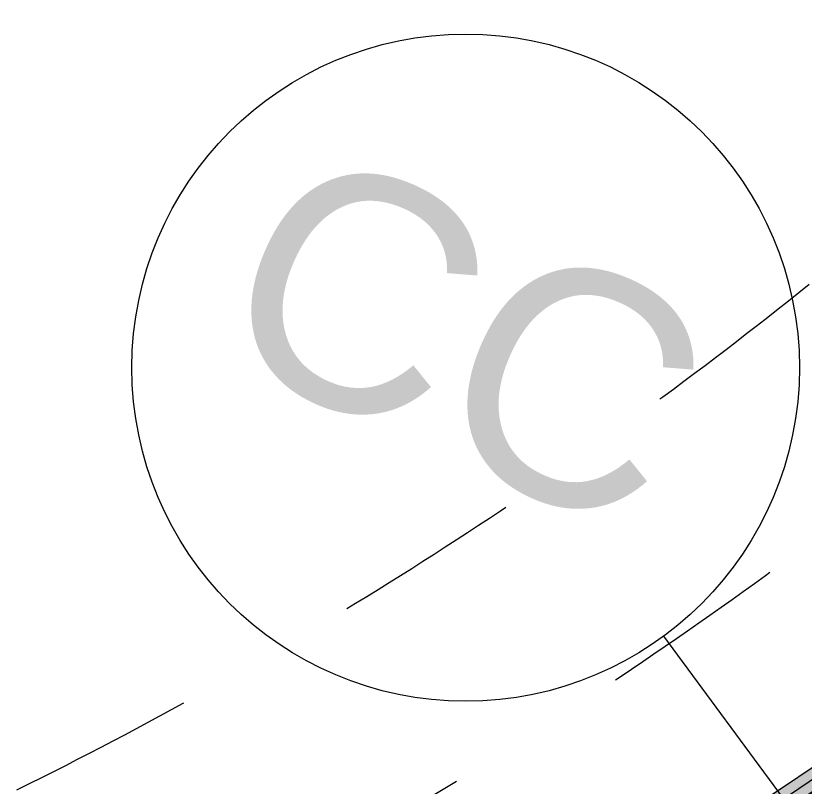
# Model space of a CAD drawing. Header units: millimetres. Extents: x -50172 to 68897, y -80883 to 956680.
# Drawn here: x -23919 to -22738, y -49570 to -48416 of the extents above; entities that cross this region are included whole.
import ezdxf
from ezdxf.enums import TextEntityAlignment as Align

# ---------------------------------------------------------------- set-up
doc = ezdxf.new("R2010")
doc.units = ezdxf.units.MM
doc.header["$MEASUREMENT"] = 0
doc.linetypes.add('Dashed', pattern=[564.444447, 282.222223, -282.222223])
doc.linetypes.add('Double Dashed', pattern=[1093.611073, 529.166651, -211.666656, 141.111112, -211.666656])
doc.layers.add('New_A-15-MG_Structural_Grid_Phase_2', color=7, linetype='Continuous')
doc.layers.add('New_A-25-M_Wall_Int', color=7, linetype='Continuous')
for name, color, linetype, lineweight, true_color in [('New_A-15-MG_Structural_Grid_Phase_2_Pen_No__222', 7, 'Continuous', 13, 0x65af33), ('New_A-25-M_Wall_Int_Pen_No__107', 7, 'Continuous', 15, 0xa6a6a6), ('New_A-25-M_Wall_Int_Pen_No__81', 7, 'Continuous', 20, 0x6a6a6a)]:
    doc.layers.add(name, color=color, linetype=linetype, lineweight=lineweight, true_color=true_color)
for name, color, linetype, lineweight in [('New_A-25-M_Wall_Int_Pen_No__1', 7, 'Continuous', 13), ('New_A-35-M_FFE_Sanitary_Pen_No__1', 7, 'Continuous', 13), ('New_A-95-P_Drawing_Pen_No__191', 7, 'Continuous', 5)]:
    doc.layers.add(name, color=color, linetype=linetype, lineweight=lineweight)
doc.styles.add('GENERATED_STYLE_4', font='')
doc.styles.get('GENERATED_STYLE_4').set_extended_font_data('Swis721 BT')

# ---------------------------------------------------------------- blocks, each defined once
blk = doc.blocks.new('Wall_17_1', base_point=(-29918.5, -50217.2))
at = {"layer": 'New_A-25-M_Wall_Int_Pen_No__107', "linetype": 'Continuous'}
for points in [[(-20081.5, -46377.2, -0.413614), (-29924.5, -50231), (-29930.5, -50244.7, 0.413614), (-20067.8, -46383.2)], [(-20095.3, -46371.2, -0.413614), (-29918.5, -50217.2), (-29924.5, -50231, 0.413614), (-20081.5, -46377.2)]]:
    blk.add_hatch(color=256, dxfattribs=at).paths.add_polyline_path(points)
at = {"layer": 'New_A-25-M_Wall_Int_Pen_No__81', "linetype": 'Continuous', "lineweight": 0, "true_color": 0x353535}
for points in [[(-20067.8, -46383.2, -0.413614), (-29930.5, -50244.7), (-29930.9, -50245.6, 0.413614), (-20066.9, -46383.6)], [(-20021.1, -46403.7, -0.413614), (-29950.8, -50291.5), (-29951.2, -50292.4, 0.413614), (-20020.2, -46404.1)]]:
    blk.add_hatch(color=250, dxfattribs=at).paths.add_polyline_path(points)
at = {"layer": 'New_A-25-M_Wall_Int_Pen_No__1', "linetype": 'Continuous'}
for radius in [7482.1, 7467.1, 7498.1, 7497.1, 7549.1, 7548.1]:
    blk.add_arc((-26933.8, -43372.5), radius, 246.44045, 336.32308, dxfattribs=at)
blk = doc.blocks.new('Standard grid marker_11')
at = {"layer": 'New_A-15-MG_Structural_Grid_Phase_2_Pen_No__222', "linetype": 'Double Dashed'}
blk.add_line((19354.3, 0), (21944.9, 0), dxfattribs=at)
at = {"layer": 'New_A-15-MG_Structural_Grid_Phase_2_Pen_No__222', "linetype": 'Continuous'}
blk.add_circle((22444.9, 0), 500, dxfattribs=at)
at = {"layer": 'New_A-15-MG_Structural_Grid_Phase_2_Pen_No__222', "style": 'GENERATED_STYLE_4'}
for tag, p in [('AC_MarkerText_1_0', (-500, 43.6)), ('AC_MarkerText_1_1', (22444.9, 43.6))]:
    blk.add_attdef(tag, text='', height=350, rotation=210.0234, dxfattribs=at).set_placement(p, align=Align.MIDDLE_CENTER)

msp = doc.modelspace()

# ---------------------------------------------------------------- linework, layer by layer
at = {"layer": 'New_A-35-M_FFE_Sanitary_Pen_No__1', "linetype": 'Dashed'}
msp.add_arc((-26783.5, -43782), 6769.9, 246.44041, 336.44041, dxfattribs=at)
at = {"layer": 'New_A-95-P_Drawing_Pen_No__191', "linetype": 'Dashed'}
msp.add_arc((-26775.4, -43793.3), 6450.2, 246.15967, 336.50368, dxfattribs=at)

# ---------------------------------------------------------------- block references
at = {"layer": 'New_A-15-MG_Structural_Grid_Phase_2', "color": 8, "linetype": 'Continuous', "lineweight": 15}
ref = msp.add_blockref('Standard grid marker_11', (-9920.8, -67004.8), dxfattribs=dict(at, zscale=1000, rotation=126.417012497801))
ref.add_attrib('AC_MarkerText_1_1', 'CC', dxfattribs={"layer": 'New_A-15-MG_Structural_Grid_Phase_2_Pen_No__222', "color": 85, "true_color": 0x65af33, "height": 350, "rotation": 336.4404, "style": 'GENERATED_STYLE_4'}).set_placement((-23245.3, -48899.3), align=Align.MIDDLE_CENTER)
at = {"layer": 'New_A-25-M_Wall_Int', "color": 250, "lineweight": 50, "true_color": 0x2a2a2a}
msp.add_blockref('Wall_17_1', (-29918.5, -50217.2), dxfattribs=at)

doc.saveas('drawing.dxf')
